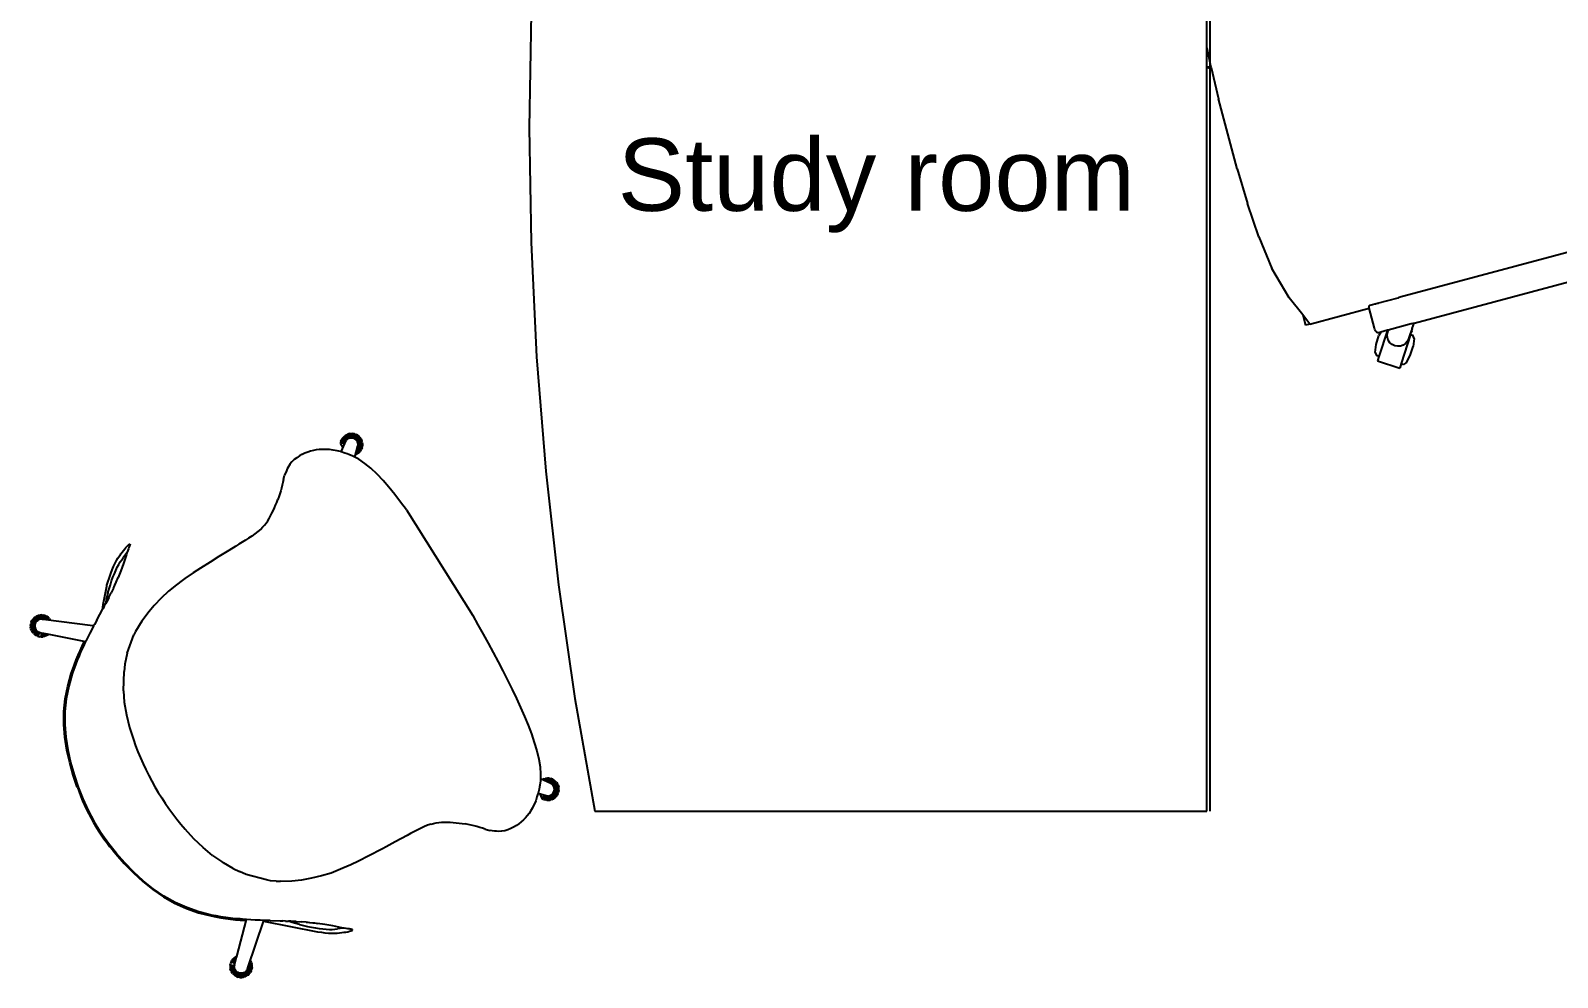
# Model space of a CAD drawing. Header units: metres. Extents: x 54.3 to 102.1, y 17 to 45.8.
# Drawn here: x 78.045 to 80.055, y 26.879 to 28.126 of the extents above; entities that cross this region are included whole.
import ezdxf

# ---------------------------------------------------------------- set-up
doc = ezdxf.new("R2010")
doc.units = ezdxf.units.M
doc.styles.get("Standard").update_dxf_attribs({"font": 'arial.ttf'})

msp = doc.modelspace()

# ---------------------------------------------------------------- linework, layer by layer
for p, q in [((79.5976, 28.8981), (79.5976, 27.0981)), ((79.5936, 28.1032), (79.5936, 28.2617)), ((78.7036, 28.149), (78.7012, 27.9981)), ((79.5936, 28.1032), (79.598, 28.082)), ((79.5936, 28.0781), (79.5936, 28.1032)), ((79.599, 28.0778), (79.5936, 28.0781)), ((79.5936, 28.0778), (79.5936, 28.0781)), ((79.5936, 28.0773), (79.5936, 28.0778)), ((79.5959, 28.0774), (79.5936, 28.0778)), ((79.5936, 27.0981), (79.5936, 28.0773)), ((79.5936, 28.0773), (79.5959, 28.0772)), ((79.5959, 28.0774), (79.5959, 28.0772)), ((79.5959, 28.0774), (79.5959, 28.0772)), ((79.5959, 28.0774), (79.5959, 28.0774)), ((79.5959, 28.0774), (79.5961, 28.0774)), ((79.5961, 28.0772), (79.5959, 28.0772)), ((79.5959, 28.0772), (79.5959, 28.0772)), ((79.5961, 28.0774), (79.5961, 28.0772)), ((79.5961, 28.0774), (79.5967, 28.0773)), ((79.5961, 28.0772), (79.5967, 28.0772)), ((79.5967, 28.0772), (79.5967, 28.0773)), ((79.5967, 28.0773), (79.5973, 28.0772)), ((79.5973, 28.0772), (79.5967, 28.0772)), ((79.5973, 28.0772), (79.5973, 28.0772)), ((79.5976, 28.0771), (79.5973, 28.0772)), ((79.5976, 28.0772), (79.5973, 28.0772)), ((79.5976, 28.0772), (79.5976, 28.0771)), ((79.5976, 28.0771), (79.5976, 28.0772)), ((79.5976, 28.0772), (79.5976, 28.0772)), ((79.5976, 28.0772), (79.5978, 28.0772)), ((79.5976, 28.0772), (79.5978, 28.0771)), ((79.5978, 28.0771), (79.5976, 28.0771)), ((79.5978, 28.0772), (79.5991, 28.0773)), ((79.5978, 28.0772), (79.5978, 28.0771)), ((79.598, 28.082), (79.599, 28.0778)), ((79.599, 28.0778), (79.5991, 28.0773)), ((79.5991, 28.0773), (79.6089, 28.036)), ((79.6336, 27.9438), (79.6089, 28.036)), ((78.7012, 27.9981), (78.7036, 27.8472)), ((79.6336, 27.9438), (79.6472, 27.8984)), ((79.6618, 27.8544), (79.6472, 27.8984)), ((80.2605, 27.8855), (79.8463, 27.7745)), ((79.6618, 27.8544), (79.6792, 27.8127)), ((78.7036, 27.8472), (78.7108, 27.6965)), ((79.8664, 27.7408), (80.2428, 27.8417)), ((79.702, 27.7743), (79.6792, 27.8127)), ((79.7199, 27.7516), (79.702, 27.7743)), ((79.8182, 27.767), (79.8456, 27.7743)), ((79.8456, 27.7743), (79.8463, 27.7745)), ((79.7199, 27.7516), (79.7235, 27.738)), ((79.7293, 27.7396), (79.7199, 27.7516)), ((79.7293, 27.7396), (79.8073, 27.7605)), ((79.8072, 27.7624), (79.8073, 27.7627)), ((79.8072, 27.762), (79.8072, 27.7624)), ((79.8072, 27.7616), (79.8072, 27.762)), ((79.8072, 27.7612), (79.8072, 27.7616)), ((79.8072, 27.7608), (79.8072, 27.7612)), ((79.8073, 27.7605), (79.8072, 27.7608)), ((79.8073, 27.7627), (79.8074, 27.7631)), ((79.8073, 27.7604), (79.8073, 27.7605)), ((79.8143, 27.7342), (79.8073, 27.7604)), ((79.8074, 27.7631), (79.8075, 27.7634)), ((79.8075, 27.7634), (79.8076, 27.7636)), ((79.8076, 27.7636), (79.8077, 27.7639)), ((79.8077, 27.7639), (79.8078, 27.7641)), ((79.8078, 27.7641), (79.808, 27.7643)), ((79.808, 27.7643), (79.8181, 27.767)), ((79.8151, 27.7651), (79.8154, 27.7655)), ((79.8163, 27.7662), (79.8167, 27.7665)), ((79.8167, 27.7665), (79.8168, 27.7665)), ((79.8181, 27.767), (79.8182, 27.767)), ((79.8181, 27.7668), (79.8182, 27.7667)), ((79.8183, 27.7663), (79.8184, 27.766)), ((79.7293, 27.7396), (79.7235, 27.738)), ((79.8149, 27.7325), (79.8143, 27.7342)), ((79.8157, 27.7309), (79.8149, 27.7325)), ((79.8166, 27.7296), (79.8157, 27.7309)), ((79.8175, 27.7287), (79.8166, 27.7296)), ((79.8185, 27.7282), (79.8175, 27.7287)), ((79.8194, 27.7282), (79.8185, 27.7282)), ((79.8226, 27.7291), (79.8194, 27.7282)), ((79.8313, 27.7314), (79.8201, 27.697)), ((79.8226, 27.7291), (79.8202, 27.7246)), ((79.8313, 27.7314), (79.8226, 27.7291)), ((79.831, 27.7255), (79.8317, 27.7293)), ((79.8324, 27.7317), (79.8313, 27.7314)), ((79.8324, 27.7317), (79.8317, 27.7293)), ((79.8628, 27.7399), (79.8324, 27.7317)), ((79.8639, 27.7338), (79.861, 27.7254)), ((79.8615, 27.726), (79.8626, 27.7284)), ((79.8619, 27.7257), (79.8628, 27.7283)), ((79.8626, 27.7284), (79.8627, 27.7286)), ((79.8626, 27.7284), (79.8628, 27.7283)), ((79.8626, 27.7284), (79.8628, 27.7284)), ((79.8626, 27.7284), (79.8626, 27.7284)), ((79.8627, 27.7286), (79.863, 27.7291)), ((79.8627, 27.7286), (79.8629, 27.7285)), ((79.8664, 27.7408), (79.8628, 27.7399)), ((79.8628, 27.74), (79.8628, 27.7399)), ((79.8628, 27.7399), (79.863, 27.7395)), ((79.8629, 27.7285), (79.8628, 27.7284)), ((79.8628, 27.7284), (79.8628, 27.7283)), ((79.8629, 27.7285), (79.863, 27.7291)), ((79.8632, 27.7296), (79.863, 27.7291)), ((79.863, 27.7291), (79.8632, 27.7296)), ((79.863, 27.7291), (79.863, 27.7291)), ((79.8633, 27.7299), (79.8632, 27.7297)), ((79.8633, 27.7299), (79.8632, 27.7297)), ((79.8632, 27.7297), (79.8632, 27.7296)), ((79.8633, 27.7301), (79.864, 27.7336)), ((79.8634, 27.7301), (79.8633, 27.7299)), ((79.8633, 27.7301), (79.8634, 27.7301)), ((79.8633, 27.73), (79.8633, 27.7301)), ((79.8633, 27.73), (79.8634, 27.7301)), ((79.8633, 27.7299), (79.8633, 27.73)), ((79.8633, 27.73), (79.8633, 27.7299)), ((79.8633, 27.7299), (79.8633, 27.7299)), ((79.8639, 27.7338), (79.8664, 27.7408)), ((79.8639, 27.7338), (79.864, 27.7336)), ((79.864, 27.7336), (79.864, 27.7336)), ((79.8664, 27.7408), (79.8665, 27.7411)), ((79.815, 27.7023), (79.8164, 27.7129)), ((79.8164, 27.7129), (79.8202, 27.7246)), ((79.8313, 27.7218), (79.831, 27.7255)), ((79.8325, 27.7182), (79.8313, 27.7218)), ((79.8347, 27.7151), (79.8325, 27.7182)), ((79.8376, 27.7126), (79.8347, 27.7151)), ((79.841, 27.711), (79.8376, 27.7126)), ((79.8447, 27.7103), (79.841, 27.711)), ((79.8485, 27.7106), (79.8447, 27.7103)), ((79.852, 27.7119), (79.8485, 27.7106)), ((79.8619, 27.7257), (79.8495, 27.6875)), ((79.8551, 27.714), (79.852, 27.7119)), ((79.8576, 27.7169), (79.8551, 27.714)), ((79.8592, 27.7203), (79.8576, 27.7169)), ((79.861, 27.7254), (79.8592, 27.7203)), ((79.861, 27.7254), (79.8615, 27.726)), ((79.8615, 27.6982), (79.8653, 27.71)), ((79.8619, 27.7257), (79.8648, 27.7248)), ((79.8666, 27.7206), (79.8648, 27.7248)), ((79.8666, 27.7206), (79.8653, 27.71)), ((78.7108, 27.6965), (78.7229, 27.546)), ((79.815, 27.7023), (79.8168, 27.6981)), ((79.8201, 27.697), (79.8168, 27.6981)), ((79.8201, 27.697), (79.8182, 27.6911)), ((79.8182, 27.6911), (79.8476, 27.6815)), ((79.8563, 27.6889), (79.8524, 27.6865)), ((79.8563, 27.6889), (79.8615, 27.6982)), ((79.8495, 27.6875), (79.8476, 27.6815)), ((79.8495, 27.6875), (79.8524, 27.6865)), ((78.4551, 27.5891), (78.454, 27.5871)), ((78.4551, 27.5891), (78.4566, 27.5909)), ((78.4599, 27.5859), (78.4551, 27.5891)), ((78.4566, 27.5909), (78.4582, 27.5925)), ((78.4607, 27.5871), (78.4566, 27.5909)), ((78.4601, 27.5937), (78.4582, 27.5925)), ((78.4618, 27.588), (78.4582, 27.5925)), ((78.4601, 27.5937), (78.4622, 27.5947)), ((78.4629, 27.5887), (78.4601, 27.5937)), ((78.4644, 27.5953), (78.4622, 27.5947)), ((78.4622, 27.5947), (78.4642, 27.5892)), ((78.4644, 27.5953), (78.4667, 27.5955)), ((78.4655, 27.5895), (78.4644, 27.5953)), ((78.4667, 27.5955), (78.4689, 27.5954)), ((78.4669, 27.5896), (78.4667, 27.5955)), ((78.4682, 27.5895), (78.4689, 27.5954)), ((78.4712, 27.595), (78.4689, 27.5954)), ((78.4695, 27.5893), (78.4712, 27.595)), ((78.4708, 27.5888), (78.4733, 27.5942)), ((78.4712, 27.595), (78.4733, 27.5942)), ((78.472, 27.5881), (78.4753, 27.5931)), ((78.473, 27.5873), (78.4771, 27.5916)), ((78.4753, 27.5931), (78.4733, 27.5942)), ((78.4739, 27.5863), (78.4786, 27.59)), ((78.4747, 27.5852), (78.4799, 27.5881)), ((78.4753, 27.5931), (78.4771, 27.5916)), ((78.4771, 27.5916), (78.4786, 27.59)), ((78.4799, 27.5881), (78.4786, 27.59)), ((78.4799, 27.5881), (78.4808, 27.586)), ((78.4017, 27.5677), (78.3985, 27.5659)), ((78.4021, 27.5679), (78.4017, 27.5677)), ((78.4059, 27.5697), (78.4021, 27.5679)), ((78.4096, 27.5711), (78.4059, 27.5697)), ((78.4133, 27.5723), (78.4096, 27.5711)), ((78.417, 27.5732), (78.4133, 27.5723)), ((78.4207, 27.5738), (78.417, 27.5732)), ((78.4244, 27.5744), (78.4207, 27.5738)), ((78.4282, 27.5746), (78.4244, 27.5744)), ((78.4331, 27.5746), (78.4282, 27.5746)), ((78.4381, 27.5743), (78.4331, 27.5746)), ((78.4432, 27.5737), (78.4381, 27.5743)), ((78.4483, 27.5726), (78.4432, 27.5737)), ((78.4526, 27.5716), (78.4483, 27.5726)), ((78.4534, 27.5714), (78.4526, 27.5716)), ((78.4532, 27.585), (78.4528, 27.5828)), ((78.456, 27.5768), (78.4528, 27.5828)), ((78.4583, 27.5821), (78.4528, 27.5828)), ((78.4532, 27.585), (78.454, 27.5871)), ((78.4588, 27.5834), (78.4532, 27.585)), ((78.4535, 27.5713), (78.4534, 27.5714)), ((78.4537, 27.5713), (78.4535, 27.5713)), ((78.4536, 27.5713), (78.4601, 27.5865)), ((78.4586, 27.5698), (78.4537, 27.5713)), ((78.4594, 27.5847), (78.454, 27.5871)), ((78.4614, 27.5688), (78.4586, 27.5698)), ((78.4638, 27.568), (78.4614, 27.5688)), ((78.469, 27.5658), (78.4638, 27.568)), ((78.4716, 27.5644), (78.4757, 27.5791)), ((78.4742, 27.5683), (78.4725, 27.5675)), ((78.4742, 27.5683), (78.4733, 27.57)), ((78.4739, 27.5725), (78.4761, 27.5696)), ((78.4742, 27.5683), (78.4761, 27.5696)), ((78.4744, 27.5743), (78.4778, 27.5711)), ((78.4748, 27.5759), (78.4792, 27.5729)), ((78.4752, 27.5773), (78.4803, 27.5749)), ((78.4753, 27.584), (78.4808, 27.586)), ((78.4756, 27.5786), (78.4811, 27.577)), ((78.4757, 27.5827), (78.4814, 27.5838)), ((78.4759, 27.5813), (78.4817, 27.5815)), ((78.4759, 27.58), (78.4816, 27.5793)), ((78.4778, 27.5711), (78.4761, 27.5696)), ((78.4792, 27.5729), (78.4778, 27.5711)), ((78.4792, 27.5729), (78.4803, 27.5749)), ((78.4811, 27.577), (78.4803, 27.5749)), ((78.4814, 27.5838), (78.4808, 27.586)), ((78.4811, 27.577), (78.4816, 27.5793)), ((78.4814, 27.5838), (78.4817, 27.5815)), ((78.4817, 27.5815), (78.4816, 27.5793)), ((78.3826, 27.5489), (78.3814, 27.5465)), ((78.3837, 27.5512), (78.3826, 27.5489)), ((78.3858, 27.5548), (78.3837, 27.5512)), ((78.3861, 27.5553), (78.3858, 27.5548)), ((78.3887, 27.5584), (78.3861, 27.5553)), ((78.3893, 27.559), (78.3887, 27.5584)), ((78.3916, 27.5612), (78.3894, 27.559)), ((78.395, 27.5636), (78.3916, 27.5612)), ((78.3985, 27.5659), (78.395, 27.5636)), ((78.4716, 27.5644), (78.469, 27.5658)), ((78.4769, 27.5617), (78.4716, 27.5644)), ((78.4848, 27.5562), (78.4769, 27.5617)), ((78.4928, 27.5497), (78.4848, 27.5562)), ((78.5008, 27.542), (78.4928, 27.5497)), ((78.376, 27.5275), (78.375, 27.5237)), ((78.3769, 27.5312), (78.376, 27.5275)), ((78.3777, 27.5349), (78.3769, 27.5312)), ((78.3777, 27.5349), (78.3791, 27.5407)), ((78.3814, 27.5465), (78.3791, 27.5407)), ((78.5087, 27.5337), (78.5008, 27.542)), ((78.5165, 27.5247), (78.5087, 27.5337)), ((78.7229, 27.546), (78.7397, 27.3961)), ((78.3688, 27.5048), (78.3703, 27.5084)), ((78.3717, 27.5122), (78.3703, 27.5084)), ((78.3729, 27.5161), (78.3717, 27.5122)), ((78.374, 27.5199), (78.3729, 27.5161)), ((78.375, 27.5237), (78.374, 27.5199)), ((78.5242, 27.5153), (78.5165, 27.5247)), ((78.5319, 27.5053), (78.5242, 27.5153)), ((78.3588, 27.4837), (78.3607, 27.487)), ((78.3607, 27.487), (78.3624, 27.4904)), ((78.3624, 27.4904), (78.3641, 27.4939)), ((78.3641, 27.4939), (78.3657, 27.4975)), ((78.3657, 27.4975), (78.3673, 27.5011)), ((78.3673, 27.5011), (78.3688, 27.5048)), ((78.5396, 27.495), (78.5319, 27.5053)), ((78.5396, 27.495), (78.6268, 27.3558)), ((78.3477, 27.4697), (78.3439, 27.4664)), ((78.3477, 27.4697), (78.3501, 27.4721)), ((78.3501, 27.4721), (78.3525, 27.4747)), ((78.3525, 27.4747), (78.3547, 27.4775)), ((78.3547, 27.4775), (78.3569, 27.4805)), ((78.3569, 27.4805), (78.3588, 27.4837)), ((78.1702, 27.4456), (78.1716, 27.4472)), ((78.1716, 27.4472), (78.173, 27.4485)), ((78.173, 27.4485), (78.1741, 27.4493)), ((78.1741, 27.4493), (78.1749, 27.4497)), ((78.175, 27.4475), (78.1746, 27.4465)), ((78.1749, 27.4497), (78.1754, 27.4497)), ((78.1752, 27.4479), (78.175, 27.4475)), ((78.1753, 27.4483), (78.1752, 27.4479)), ((78.1752, 27.4476), (78.1752, 27.4476)), ((78.1755, 27.4489), (78.1753, 27.4483)), ((78.1754, 27.4497), (78.1755, 27.4494)), ((78.1755, 27.4494), (78.1755, 27.4489)), ((78.3147, 27.4471), (78.3057, 27.4416)), ((78.319, 27.4498), (78.3147, 27.4471)), ((78.3233, 27.4524), (78.319, 27.4498)), ((78.3275, 27.455), (78.3233, 27.4524)), ((78.3317, 27.4577), (78.3275, 27.455)), ((78.3359, 27.4605), (78.3317, 27.4577)), ((78.3399, 27.4633), (78.3359, 27.4605)), ((78.3439, 27.4664), (78.3399, 27.4633)), ((78.1539, 27.4202), (78.1577, 27.4281)), ((78.1577, 27.4281), (78.1596, 27.4314)), ((78.1596, 27.4314), (78.163, 27.4363)), ((78.1626, 27.4264), (78.1646, 27.4293)), ((78.163, 27.4363), (78.1635, 27.4369)), ((78.1635, 27.4369), (78.1653, 27.4394)), ((78.1646, 27.4293), (78.1665, 27.4319)), ((78.1653, 27.4394), (78.167, 27.4416)), ((78.1715, 27.4384), (78.1665, 27.4319)), ((78.1708, 27.4362), (78.1668, 27.4245)), ((78.167, 27.4416), (78.1686, 27.4437)), ((78.1686, 27.4437), (78.1702, 27.4456)), ((78.1715, 27.4384), (78.1708, 27.4362)), ((78.1717, 27.4391), (78.1715, 27.4384)), ((78.1726, 27.4416), (78.1717, 27.4391)), ((78.1734, 27.4437), (78.1726, 27.4416)), ((78.1741, 27.4452), (78.1734, 27.4437)), ((78.1746, 27.4465), (78.1741, 27.4452)), ((78.2923, 27.4334), (78.281, 27.4263)), ((78.3035, 27.4403), (78.2923, 27.4334)), ((78.3057, 27.4416), (78.3035, 27.4403)), ((78.1452, 27.3956), (78.1499, 27.4099)), ((78.1499, 27.4099), (78.1502, 27.411)), ((78.1502, 27.411), (78.152, 27.4158)), ((78.152, 27.4158), (78.1539, 27.4202)), ((78.1531, 27.4062), (78.1549, 27.4109)), ((78.1549, 27.4109), (78.1568, 27.4153)), ((78.1568, 27.4153), (78.1587, 27.4194)), ((78.1587, 27.4194), (78.1606, 27.4231)), ((78.1633, 27.4147), (78.1598, 27.4057)), ((78.1606, 27.4231), (78.1626, 27.4264)), ((78.1651, 27.4197), (78.1633, 27.4147)), ((78.1668, 27.4245), (78.1651, 27.4197)), ((78.2586, 27.412), (78.2475, 27.4044)), ((78.2684, 27.4184), (78.2586, 27.412)), ((78.281, 27.4263), (78.2684, 27.4184)), ((78.1401, 27.3702), (78.1449, 27.3944)), ((78.1449, 27.3944), (78.1452, 27.3956)), ((78.1463, 27.3856), (78.1479, 27.3909)), ((78.1479, 27.3909), (78.1496, 27.3961)), ((78.1496, 27.3961), (78.1513, 27.4013)), ((78.1536, 27.3918), (78.1508, 27.3859)), ((78.1513, 27.4013), (78.1531, 27.4062)), ((78.1536, 27.3918), (78.1546, 27.3938)), ((78.1546, 27.3938), (78.1555, 27.3958)), ((78.1555, 27.3958), (78.1573, 27.3998)), ((78.1573, 27.3998), (78.1581, 27.4018)), ((78.1581, 27.4018), (78.1589, 27.4037)), ((78.1589, 27.4037), (78.1598, 27.4057)), ((78.2261, 27.3878), (78.2164, 27.3788)), ((78.2367, 27.3963), (78.2261, 27.3878)), ((78.2442, 27.402), (78.2367, 27.3963)), ((78.2475, 27.4044), (78.2442, 27.402)), ((78.7397, 27.3961), (78.7613, 27.2467)), ((78.1413, 27.3675), (78.1397, 27.3645)), ((78.1397, 27.3645), (78.1398, 27.367)), ((78.1398, 27.367), (78.1401, 27.3702)), ((78.1413, 27.3675), (78.1432, 27.3711)), ((78.1439, 27.3763), (78.1432, 27.3711)), ((78.1445, 27.3736), (78.1432, 27.3711)), ((78.1463, 27.3856), (78.1439, 27.3763)), ((78.1461, 27.3767), (78.1445, 27.3736)), ((78.1477, 27.3797), (78.1461, 27.3767)), ((78.1477, 27.3797), (78.1508, 27.3859)), ((78.2072, 27.3692), (78.2007, 27.3613)), ((78.2164, 27.3788), (78.2072, 27.3692)), ((78.0454, 27.3471), (78.0448, 27.3449)), ((78.0454, 27.3471), (78.0463, 27.3491)), ((78.0506, 27.3452), (78.0454, 27.3471)), ((78.0463, 27.3491), (78.0476, 27.351)), ((78.0512, 27.3464), (78.0463, 27.3491)), ((78.0491, 27.3527), (78.0476, 27.351)), ((78.052, 27.3476), (78.0476, 27.351)), ((78.0491, 27.3527), (78.0509, 27.3541)), ((78.0529, 27.3486), (78.0491, 27.3527)), ((78.0529, 27.3553), (78.0509, 27.3541)), ((78.0509, 27.3541), (78.054, 27.3495)), ((78.0512, 27.3464), (78.0509, 27.346)), ((78.052, 27.3476), (78.0512, 27.3464)), ((78.0522, 27.348), (78.052, 27.3476)), ((78.0529, 27.3486), (78.0522, 27.348)), ((78.0529, 27.3553), (78.055, 27.3561)), ((78.0552, 27.3502), (78.0529, 27.3553)), ((78.054, 27.3495), (78.0529, 27.3486)), ((78.0552, 27.3502), (78.054, 27.3495)), ((78.055, 27.3561), (78.0572, 27.3565)), ((78.0565, 27.3507), (78.055, 27.3561)), ((78.0561, 27.3506), (78.0552, 27.3502)), ((78.0565, 27.3507), (78.0561, 27.3506)), ((78.0578, 27.3509), (78.0565, 27.3507)), ((78.0595, 27.3566), (78.0572, 27.3565)), ((78.0579, 27.351), (78.0572, 27.3565)), ((78.0579, 27.351), (78.0578, 27.3509)), ((78.0579, 27.351), (78.058, 27.351)), ((78.058, 27.3509), (78.0582, 27.351)), ((78.058, 27.3509), (78.058, 27.351)), ((78.0584, 27.3511), (78.0582, 27.351)), ((78.0587, 27.351), (78.0584, 27.3511)), ((78.0588, 27.3511), (78.0587, 27.351)), ((78.0587, 27.351), (78.0587, 27.351)), ((78.0589, 27.351), (78.0588, 27.3511)), ((78.0591, 27.3511), (78.0589, 27.351)), ((78.0592, 27.3511), (78.0591, 27.3511)), ((78.0592, 27.3511), (78.0593, 27.3511)), ((78.0593, 27.3511), (78.0595, 27.3566)), ((78.0593, 27.3511), (78.0594, 27.3511)), ((78.0594, 27.3511), (78.0596, 27.3511)), ((78.0595, 27.3566), (78.0618, 27.3564)), ((78.0599, 27.3511), (78.0596, 27.3511)), ((78.0599, 27.3511), (78.0602, 27.351)), ((78.0602, 27.351), (78.0605, 27.351)), ((78.0605, 27.351), (78.0607, 27.3509)), ((78.0607, 27.3509), (78.0618, 27.3564)), ((78.0607, 27.3509), (78.0608, 27.3509)), ((78.0608, 27.3509), (78.0611, 27.3508)), ((78.0611, 27.3508), (78.0611, 27.3509)), ((78.0611, 27.3509), (78.1265, 27.3425)), ((78.064, 27.3558), (78.0618, 27.3564)), ((78.0621, 27.3507), (78.064, 27.3558)), ((78.0637, 27.3505), (78.066, 27.3548)), ((78.064, 27.3558), (78.066, 27.3548)), ((78.0654, 27.3503), (78.0679, 27.3536)), ((78.066, 27.3548), (78.0679, 27.3536)), ((78.0675, 27.35), (78.0696, 27.352)), ((78.0696, 27.352), (78.0679, 27.3536)), ((78.0696, 27.352), (78.071, 27.3502)), ((78.0702, 27.3497), (78.071, 27.3502)), ((78.1317, 27.3498), (78.1286, 27.344)), ((78.1317, 27.3498), (78.1397, 27.3645)), ((78.1909, 27.3483), (78.1828, 27.3346)), ((78.2007, 27.3613), (78.1909, 27.3483)), ((78.6268, 27.3558), (78.6336, 27.3437)), ((78.0445, 27.3426), (78.0448, 27.3449)), ((78.0445, 27.3426), (78.0446, 27.3403)), ((78.0501, 27.3424), (78.0445, 27.3426)), ((78.0501, 27.341), (78.0446, 27.3403)), ((78.0451, 27.3381), (78.0446, 27.3403)), ((78.0502, 27.3438), (78.0448, 27.3449)), ((78.0504, 27.3396), (78.0451, 27.3381)), ((78.0459, 27.336), (78.0451, 27.3381)), ((78.0509, 27.3383), (78.0459, 27.336)), ((78.0459, 27.336), (78.047, 27.334)), ((78.0516, 27.3371), (78.047, 27.334)), ((78.0484, 27.3322), (78.047, 27.334)), ((78.0525, 27.336), (78.0484, 27.3322)), ((78.0484, 27.3322), (78.0501, 27.3307)), ((78.0501, 27.3424), (78.05, 27.3415)), ((78.05, 27.3415), (78.0501, 27.341)), ((78.0502, 27.3438), (78.0501, 27.3424)), ((78.0501, 27.341), (78.0504, 27.3396)), ((78.0535, 27.3351), (78.0501, 27.3307)), ((78.052, 27.3294), (78.0501, 27.3307)), ((78.0506, 27.3452), (78.0502, 27.3438)), ((78.0504, 27.3396), (78.0505, 27.3392)), ((78.0505, 27.3392), (78.0509, 27.3383)), ((78.0509, 27.346), (78.0506, 27.3452)), ((78.0509, 27.3383), (78.0516, 27.3371)), ((78.0516, 27.3371), (78.0525, 27.336)), ((78.0547, 27.3343), (78.052, 27.3294)), ((78.0541, 27.3285), (78.052, 27.3294)), ((78.0525, 27.336), (78.0531, 27.3353)), ((78.0531, 27.3353), (78.0535, 27.3351)), ((78.0535, 27.3351), (78.0547, 27.3343)), ((78.056, 27.3337), (78.0541, 27.3285)), ((78.0541, 27.3285), (78.0563, 27.3279)), ((78.0547, 27.3343), (78.0551, 27.334)), ((78.0551, 27.334), (78.0557, 27.3338)), ((78.0557, 27.3338), (78.0557, 27.3338)), ((78.0557, 27.3338), (78.0559, 27.3338)), ((78.0559, 27.3337), (78.0559, 27.3338)), ((78.056, 27.3337), (78.0559, 27.3337)), ((78.056, 27.3337), (78.0564, 27.3335)), ((78.0585, 27.3276), (78.0563, 27.3279)), ((78.0566, 27.3335), (78.0564, 27.3335)), ((78.0569, 27.3334), (78.0566, 27.3335)), ((78.0573, 27.3333), (78.0569, 27.3334)), ((78.0573, 27.3333), (78.0576, 27.3332)), ((78.0576, 27.3332), (78.0587, 27.333)), ((78.0587, 27.333), (78.0585, 27.3276)), ((78.0585, 27.3276), (78.0608, 27.3277)), ((78.0587, 27.333), (78.0602, 27.3327)), ((78.0602, 27.3327), (78.0608, 27.3277)), ((78.0602, 27.3327), (78.0618, 27.3324)), ((78.063, 27.3282), (78.0608, 27.3277)), ((78.0618, 27.3324), (78.063, 27.3282)), ((78.0618, 27.3324), (78.0637, 27.332)), ((78.0652, 27.329), (78.063, 27.3282)), ((78.0637, 27.332), (78.0652, 27.329)), ((78.0637, 27.332), (78.0662, 27.3316)), ((78.0672, 27.3301), (78.0652, 27.329)), ((78.0672, 27.3301), (78.0662, 27.3316)), ((78.0662, 27.3316), (78.0684, 27.3311)), ((78.0684, 27.3311), (78.0672, 27.3301)), ((78.0684, 27.3311), (78.117, 27.3217)), ((78.1224, 27.3324), (78.1172, 27.3221)), ((78.1255, 27.3382), (78.1224, 27.3324)), ((78.1276, 27.3423), (78.1255, 27.3382)), ((78.1286, 27.344), (78.1276, 27.3423)), ((78.1716, 27.3061), (78.1807, 27.3305)), ((78.1828, 27.3346), (78.1807, 27.3305)), ((78.6336, 27.3437), (78.6404, 27.3315)), ((78.6404, 27.3315), (78.647, 27.3193)), ((78.1072, 27.3035), (78.1098, 27.3094)), ((78.1109, 27.3089), (78.1084, 27.3029)), ((78.1098, 27.3094), (78.1125, 27.3153)), ((78.114, 27.3145), (78.1109, 27.3089)), ((78.1125, 27.3153), (78.1157, 27.322)), ((78.1144, 27.3154), (78.1139, 27.3145)), ((78.1144, 27.3154), (78.114, 27.3145)), ((78.1164, 27.3206), (78.1144, 27.3155)), ((78.1144, 27.3155), (78.1144, 27.3154)), ((78.1172, 27.3221), (78.1164, 27.3206)), ((78.1716, 27.3061), (78.1687, 27.292)), ((78.647, 27.3193), (78.6537, 27.3071)), ((78.6537, 27.3071), (78.6602, 27.295)), ((78.1001, 27.2854), (78.1023, 27.2915)), ((78.1036, 27.291), (78.1014, 27.285)), ((78.1023, 27.2915), (78.1047, 27.2975)), ((78.1059, 27.297), (78.1036, 27.291)), ((78.1047, 27.2975), (78.1072, 27.3035)), ((78.1084, 27.3029), (78.1059, 27.297)), ((78.1687, 27.292), (78.1677, 27.2823)), ((78.6602, 27.295), (78.6666, 27.2828)), ((78.0935, 27.2629), (78.098, 27.2793)), ((78.0993, 27.2789), (78.0948, 27.2626)), ((78.098, 27.2793), (78.1001, 27.2854)), ((78.1014, 27.285), (78.0993, 27.2789)), ((78.1669, 27.2567), (78.1677, 27.2823)), ((78.6666, 27.2828), (78.6728, 27.2706)), ((78.6728, 27.2706), (78.6788, 27.2585)), ((78.0885, 27.2294), (78.0903, 27.2463)), ((78.0916, 27.2461), (78.0898, 27.2293)), ((78.0903, 27.2463), (78.0935, 27.2629)), ((78.0915, 27.2467), (78.0947, 27.2627)), ((78.0915, 27.2461), (78.0915, 27.2467)), ((78.0948, 27.2626), (78.0916, 27.2461)), ((78.1669, 27.2567), (78.168, 27.2419)), ((78.6788, 27.2585), (78.6845, 27.2465)), ((78.6845, 27.2465), (78.6899, 27.2347)), ((78.7613, 27.2467), (78.7876, 27.0981)), ((78.0885, 27.2124), (78.0885, 27.2294)), ((78.0898, 27.2293), (78.0898, 27.2124)), ((78.168, 27.2419), (78.1707, 27.2251)), ((78.6899, 27.2347), (78.695, 27.2229)), ((78.0897, 27.1955), (78.0885, 27.2124)), ((78.0898, 27.2124), (78.0909, 27.1955)), ((78.1707, 27.2251), (78.1747, 27.2086)), ((78.1747, 27.2086), (78.18, 27.1924)), ((78.695, 27.2229), (78.6998, 27.2113)), ((78.6998, 27.2113), (78.704, 27.1999)), ((78.0924, 27.1787), (78.0897, 27.1955)), ((78.0909, 27.1955), (78.0935, 27.1788)), ((78.704, 27.1999), (78.7079, 27.1886)), ((78.7079, 27.1886), (78.7112, 27.1776)), ((78.0961, 27.1622), (78.0924, 27.1787)), ((78.0935, 27.1788), (78.0972, 27.1623)), ((78.7112, 27.1776), (78.7138, 27.1669)), ((78.7138, 27.1669), (78.7155, 27.1567)), ((78.1008, 27.1458), (78.0961, 27.1622)), ((78.0972, 27.1623), (78.1018, 27.1461)), ((78.1061, 27.1297), (78.1008, 27.1458)), ((78.1018, 27.1461), (78.1071, 27.13)), ((78.7155, 27.1567), (78.7162, 27.1471)), ((78.7162, 27.1471), (78.716, 27.1411)), ((78.1071, 27.13), (78.1132, 27.1143)), ((78.7141, 27.1272), (78.7129, 27.122)), ((78.7147, 27.1301), (78.7141, 27.1272)), ((78.7151, 27.1326), (78.7147, 27.1301)), ((78.7159, 27.1382), (78.7151, 27.1326)), ((78.716, 27.1411), (78.7159, 27.1382)), ((78.716, 27.1411), (78.7298, 27.1349)), ((78.7207, 27.1406), (78.7189, 27.1398)), ((78.7207, 27.1406), (78.7228, 27.1413)), ((78.7207, 27.1406), (78.7214, 27.1388)), ((78.7251, 27.1416), (78.7228, 27.1413)), ((78.7236, 27.1377), (78.7228, 27.1413)), ((78.7274, 27.1415), (78.7251, 27.1416)), ((78.7253, 27.1369), (78.7251, 27.1416)), ((78.7268, 27.1362), (78.7274, 27.1415)), ((78.7274, 27.1415), (78.7296, 27.1411)), ((78.7282, 27.1356), (78.7296, 27.1411)), ((78.7294, 27.1351), (78.7318, 27.1403)), ((78.7318, 27.1403), (78.7296, 27.1411)), ((78.7306, 27.1344), (78.7338, 27.1392)), ((78.7317, 27.1335), (78.7356, 27.1379)), ((78.7318, 27.1403), (78.7338, 27.1392)), ((78.7326, 27.1325), (78.7371, 27.1362)), ((78.7333, 27.1314), (78.7384, 27.1343)), ((78.7356, 27.1379), (78.7338, 27.1392)), ((78.7339, 27.1301), (78.7394, 27.1323)), ((78.7342, 27.1288), (78.7401, 27.1301)), ((78.7344, 27.1275), (78.7404, 27.1278)), ((78.7344, 27.1262), (78.7403, 27.1256)), ((78.7371, 27.1362), (78.7356, 27.1379)), ((78.7371, 27.1362), (78.7384, 27.1343)), ((78.7394, 27.1323), (78.7384, 27.1343)), ((78.7394, 27.1323), (78.7401, 27.1301)), ((78.7403, 27.1256), (78.7399, 27.1233)), ((78.7404, 27.1278), (78.7401, 27.1301)), ((78.7403, 27.1256), (78.7404, 27.1278)), ((78.1132, 27.1143), (78.1203, 27.0989)), ((78.7098, 27.1119), (78.7056, 27.1027)), ((78.7114, 27.1169), (78.7098, 27.1119)), ((78.7127, 27.1211), (78.7114, 27.1169)), ((78.7129, 27.122), (78.7127, 27.1211)), ((78.7129, 27.122), (78.7255, 27.1182)), ((78.7154, 27.1212), (78.718, 27.1149)), ((78.721, 27.1195), (78.718, 27.1149)), ((78.72, 27.1138), (78.718, 27.1149)), ((78.7223, 27.1191), (78.72, 27.1138)), ((78.72, 27.1138), (78.7221, 27.113)), ((78.7236, 27.1187), (78.7221, 27.113)), ((78.7243, 27.1126), (78.7221, 27.113)), ((78.7249, 27.1183), (78.7243, 27.1126)), ((78.7243, 27.1126), (78.7266, 27.1126)), ((78.7263, 27.1182), (78.7266, 27.1126)), ((78.7266, 27.1126), (78.7289, 27.1129)), ((78.7277, 27.1184), (78.7289, 27.1129)), ((78.7311, 27.1135), (78.7289, 27.1129)), ((78.729, 27.1189), (78.7311, 27.1135)), ((78.7331, 27.1145), (78.7302, 27.1195)), ((78.7311, 27.1135), (78.7331, 27.1145)), ((78.7313, 27.1203), (78.735, 27.1158)), ((78.7323, 27.1213), (78.7366, 27.1174)), ((78.7331, 27.1224), (78.738, 27.1192)), ((78.735, 27.1158), (78.7331, 27.1145)), ((78.7337, 27.1236), (78.7391, 27.1212)), ((78.7341, 27.1249), (78.7399, 27.1233)), ((78.735, 27.1158), (78.7366, 27.1174)), ((78.7366, 27.1174), (78.738, 27.1192)), ((78.7391, 27.1212), (78.738, 27.1192)), ((78.7391, 27.1212), (78.7399, 27.1233)), ((78.1203, 27.0989), (78.1283, 27.084)), ((78.6936, 27.0867), (78.6907, 27.0841)), ((78.6963, 27.0895), (78.6936, 27.0867)), ((78.6987, 27.0923), (78.6963, 27.0895)), ((78.701, 27.0953), (78.6987, 27.0923)), ((78.7031, 27.0984), (78.701, 27.0953)), ((78.7056, 27.1027), (78.7031, 27.0984)), ((78.7876, 27.0981), (79.5936, 27.0981)), ((78.1372, 27.0697), (78.1283, 27.084)), ((78.147, 27.0558), (78.1372, 27.0697)), ((78.2594, 27.062), (78.248, 27.0746)), ((78.5404, 27.0663), (78.5245, 27.0577)), ((78.5448, 27.0687), (78.5404, 27.0663)), ((78.5492, 27.0711), (78.5448, 27.0687)), ((78.5536, 27.0734), (78.5492, 27.0711)), ((78.5581, 27.0756), (78.5536, 27.0734)), ((78.5626, 27.0777), (78.5581, 27.0756)), ((78.5672, 27.0796), (78.5626, 27.0777)), ((78.572, 27.0812), (78.5672, 27.0796)), ((78.572, 27.0812), (78.5753, 27.0821)), ((78.5753, 27.0821), (78.5788, 27.0828)), ((78.5788, 27.0828), (78.5823, 27.0834)), ((78.5823, 27.0834), (78.5859, 27.0837)), ((78.5859, 27.0837), (78.5897, 27.0838)), ((78.5897, 27.0838), (78.5935, 27.0838)), ((78.5935, 27.0838), (78.5973, 27.0836)), ((78.5973, 27.0836), (78.6012, 27.0833)), ((78.6012, 27.0833), (78.6051, 27.0829)), ((78.6051, 27.0829), (78.609, 27.0825)), ((78.609, 27.0825), (78.6129, 27.082)), ((78.6129, 27.082), (78.6168, 27.0814)), ((78.6208, 27.0807), (78.6168, 27.0814)), ((78.6247, 27.0798), (78.6208, 27.0807)), ((78.6286, 27.0789), (78.6247, 27.0798)), ((78.6324, 27.0779), (78.6286, 27.0789)), ((78.6362, 27.0768), (78.6324, 27.0779)), ((78.6398, 27.0757), (78.6362, 27.0768)), ((78.6434, 27.0746), (78.6398, 27.0757)), ((78.6434, 27.0746), (78.6492, 27.0729)), ((78.6496, 27.0728), (78.6492, 27.0729)), ((78.6526, 27.0724), (78.6496, 27.0728)), ((78.6554, 27.072), (78.6526, 27.0724)), ((78.6568, 27.0719), (78.6554, 27.072)), ((78.658, 27.0718), (78.6568, 27.0719)), ((78.6606, 27.0716), (78.658, 27.0718)), ((78.6648, 27.0717), (78.6606, 27.0716)), ((78.6653, 27.0717), (78.6648, 27.0717)), ((78.6693, 27.0723), (78.6653, 27.0717)), ((78.6732, 27.0735), (78.6693, 27.0723)), ((78.6769, 27.0752), (78.6732, 27.0735)), ((78.6807, 27.0771), (78.6769, 27.0752)), ((78.6843, 27.0792), (78.6807, 27.0771)), ((78.6877, 27.0816), (78.6843, 27.0792)), ((78.6907, 27.0841), (78.6877, 27.0816)), ((78.1576, 27.0427), (78.147, 27.0558)), ((78.2717, 27.0502), (78.2594, 27.062)), ((78.2843, 27.0399), (78.2717, 27.0502)), ((78.5078, 27.0487), (78.4893, 27.0389)), ((78.5128, 27.0514), (78.5078, 27.0487)), ((78.5245, 27.0577), (78.5128, 27.0514)), ((78.1568, 27.042), (78.168, 27.0293)), ((78.1688, 27.0301), (78.1576, 27.0427)), ((78.168, 27.0293), (78.1799, 27.0171)), ((78.1806, 27.018), (78.1688, 27.0301)), ((78.2843, 27.0399), (78.2972, 27.0311)), ((78.2988, 27.03), (78.2972, 27.0311)), ((78.3113, 27.0229), (78.2988, 27.03)), ((78.4642, 27.0266), (78.4529, 27.0217)), ((78.4653, 27.0271), (78.4642, 27.0266)), ((78.4774, 27.0329), (78.4653, 27.0271)), ((78.4893, 27.0389), (78.4774, 27.0329)), ((78.1799, 27.0171), (78.1923, 27.0056)), ((78.193, 27.0065), (78.1806, 27.018)), ((78.1923, 27.0056), (78.2055, 26.9949)), ((78.2062, 26.9959), (78.193, 27.0065)), ((78.3113, 27.0229), (78.3197, 27.019)), ((78.3285, 27.015), (78.3197, 27.019)), ((78.3554, 27.0076), (78.3285, 27.015)), ((78.3604, 27.0066), (78.3554, 27.0076)), ((78.3679, 27.0062), (78.3604, 27.0066)), ((78.3679, 27.0062), (78.3726, 27.0059)), ((78.3742, 27.0058), (78.3726, 27.0059)), ((78.3885, 27.0061), (78.3742, 27.0058)), ((78.4014, 27.0075), (78.3885, 27.0061)), ((78.4147, 27.0098), (78.4014, 27.0075)), ((78.4277, 27.0129), (78.4147, 27.0098)), ((78.4403, 27.0168), (78.4277, 27.0129)), ((78.4529, 27.0217), (78.4403, 27.0168)), ((78.2055, 26.9949), (78.2196, 26.9854)), ((78.2202, 26.9865), (78.2062, 26.9959)), ((78.2196, 26.9854), (78.2343, 26.9769)), ((78.2348, 26.9781), (78.2202, 26.9865)), ((78.2343, 26.9769), (78.2498, 26.97)), ((78.2503, 26.9713), (78.2348, 26.9781)), ((78.2498, 26.97), (78.2658, 26.9644)), ((78.2662, 26.9657), (78.2503, 26.9713)), ((78.2658, 26.9644), (78.2822, 26.9602)), ((78.2779, 26.9627), (78.2662, 26.9657)), ((78.2662, 26.9656), (78.2668, 26.9654)), ((78.2668, 26.9654), (78.2779, 26.9627)), ((78.2826, 26.9615), (78.2779, 26.9627)), ((78.2822, 26.9602), (78.2886, 26.959)), ((78.2889, 26.9602), (78.2826, 26.9615)), ((78.2886, 26.959), (78.295, 26.9578)), ((78.2952, 26.9591), (78.2889, 26.9602)), ((78.295, 26.9578), (78.3014, 26.9568)), ((78.3015, 26.9581), (78.2952, 26.9591)), ((78.3014, 26.9568), (78.3078, 26.956)), ((78.3079, 26.9573), (78.3015, 26.9581)), ((78.3078, 26.956), (78.3143, 26.9553)), ((78.3143, 26.9566), (78.3079, 26.9573)), ((78.3195, 26.9565), (78.3143, 26.9566)), ((78.3143, 26.9553), (78.3207, 26.9547)), ((78.316, 26.907), (78.3289, 26.9554)), ((78.3207, 26.9564), (78.3195, 26.9565)), ((78.3273, 26.9555), (78.3207, 26.9564)), ((78.3207, 26.9547), (78.3286, 26.9541)), ((78.3289, 26.9554), (78.3273, 26.9555)), ((78.3404, 26.9547), (78.3289, 26.9554)), ((78.3306, 26.8918), (78.3516, 26.9543)), ((78.347, 26.9545), (78.3404, 26.9547)), ((78.3516, 26.9543), (78.347, 26.9545)), ((78.3513, 26.9533), (78.4225, 26.9395)), ((78.3536, 26.9543), (78.3516, 26.9543)), ((78.3602, 26.9541), (78.3536, 26.9543)), ((78.3602, 26.9541), (78.3734, 26.9538)), ((78.3734, 26.9538), (78.3769, 26.9537)), ((78.3769, 26.9537), (78.3769, 26.9537)), ((78.3803, 26.9536), (78.3769, 26.9537)), ((78.3803, 26.9536), (78.3844, 26.9534)), ((78.3892, 26.9515), (78.3844, 26.9534)), ((78.3872, 26.9533), (78.3844, 26.9534)), ((78.3906, 26.9531), (78.3872, 26.9533)), ((78.3985, 26.9488), (78.3892, 26.9515)), ((78.3941, 26.953), (78.3906, 26.9531)), ((78.3941, 26.953), (78.4009, 26.9526)), ((78.3985, 26.9488), (78.4039, 26.9476)), ((78.4075, 26.9521), (78.4009, 26.9526)), ((78.4039, 26.9476), (78.4093, 26.9464)), ((78.4075, 26.9521), (78.4097, 26.9519)), ((78.4093, 26.9464), (78.4146, 26.9454)), ((78.4097, 26.9519), (78.4119, 26.9517)), ((78.4119, 26.9517), (78.4162, 26.9512)), ((78.4146, 26.9454), (78.4197, 26.9444)), ((78.4162, 26.9512), (78.4184, 26.951)), ((78.4184, 26.951), (78.4205, 26.9507)), ((78.4197, 26.9444), (78.4247, 26.9436)), ((78.4205, 26.9507), (78.4226, 26.9504)), ((78.4322, 26.949), (78.4226, 26.9504)), ((78.4374, 26.9481), (78.4322, 26.949)), ((78.4424, 26.9472), (78.4374, 26.9481)), ((78.4545, 26.9447), (78.4424, 26.9472)), ((78.4561, 26.9442), (78.4487, 26.9432)), ((78.4568, 26.9443), (78.4545, 26.9447)), ((78.4575, 26.9441), (78.4568, 26.9443)), ((78.4601, 26.9437), (78.4575, 26.9441)), ((78.4225, 26.9395), (78.4275, 26.9387)), ((78.4247, 26.9436), (78.4294, 26.9431)), ((78.4275, 26.9387), (78.4322, 26.9381)), ((78.4294, 26.9431), (78.4339, 26.9427)), ((78.4322, 26.9381), (78.4367, 26.9377)), ((78.4339, 26.9427), (78.4381, 26.9425)), ((78.4367, 26.9377), (78.441, 26.9374)), ((78.4381, 26.9425), (78.4419, 26.9426)), ((78.441, 26.9374), (78.4448, 26.9374)), ((78.4419, 26.9426), (78.4454, 26.9429)), ((78.4448, 26.9374), (78.4483, 26.9377)), ((78.4454, 26.9429), (78.4487, 26.9432)), ((78.4483, 26.9377), (78.4515, 26.938)), ((78.4515, 26.938), (78.4545, 26.9384)), ((78.4545, 26.9384), (78.4573, 26.9388)), ((78.4573, 26.9388), (78.4599, 26.9391)), ((78.4599, 26.9391), (78.4623, 26.9395)), ((78.4623, 26.9433), (78.4601, 26.9437)), ((78.464, 26.9431), (78.4623, 26.9433)), ((78.4623, 26.9395), (78.4645, 26.94)), ((78.4653, 26.9429), (78.464, 26.9431)), ((78.4645, 26.94), (78.4663, 26.9405)), ((78.4664, 26.9428), (78.4653, 26.9429)), ((78.4663, 26.9405), (78.4675, 26.941)), ((78.4668, 26.9427), (78.4664, 26.9428)), ((78.4673, 26.9426), (78.4668, 26.9427)), ((78.4679, 26.9425), (78.4673, 26.9426)), ((78.4675, 26.941), (78.4683, 26.9416)), ((78.4683, 26.9423), (78.4679, 26.9425)), ((78.4685, 26.942), (78.4683, 26.9423)), ((78.4683, 26.9416), (78.4685, 26.942)), ((78.3127, 26.905), (78.311, 26.9035)), ((78.3145, 26.9063), (78.3127, 26.905)), ((78.3148, 26.9024), (78.3127, 26.905)), ((78.316, 26.907), (78.3145, 26.9063)), ((78.3145, 26.9063), (78.3154, 26.9048)), ((78.3148, 26.9024), (78.3154, 26.9048)), ((78.3154, 26.9048), (78.316, 26.907)), ((78.3074, 26.8953), (78.3073, 26.893)), ((78.3129, 26.8933), (78.3073, 26.893)), ((78.3073, 26.893), (78.3076, 26.8907)), ((78.3074, 26.8953), (78.3078, 26.8975)), ((78.3129, 26.8947), (78.3074, 26.8953)), ((78.313, 26.8919), (78.3076, 26.8907)), ((78.3082, 26.8886), (78.3076, 26.8907)), ((78.3085, 26.8997), (78.3078, 26.8975)), ((78.3135, 26.8906), (78.3082, 26.8886)), ((78.3082, 26.8886), (78.3092, 26.8865)), ((78.3085, 26.8997), (78.3096, 26.9017)), ((78.3135, 26.8975), (78.3085, 26.8997)), ((78.314, 26.8893), (78.3092, 26.8865)), ((78.3105, 26.8846), (78.3092, 26.8865)), ((78.311, 26.9035), (78.3096, 26.9017)), ((78.3139, 26.8989), (78.3096, 26.9017)), ((78.3149, 26.8881), (78.3105, 26.8846)), ((78.3105, 26.8846), (78.3121, 26.883)), ((78.3143, 26.9005), (78.311, 26.9035)), ((78.3158, 26.8871), (78.3121, 26.883)), ((78.3128, 26.8938), (78.3129, 26.8944)), ((78.3129, 26.8933), (78.3128, 26.8938)), ((78.313, 26.8954), (78.3129, 26.8951)), ((78.3129, 26.8947), (78.3129, 26.8951)), ((78.3129, 26.8947), (78.3129, 26.8946)), ((78.3129, 26.8947), (78.3129, 26.8947)), ((78.3129, 26.8944), (78.3129, 26.8946)), ((78.3129, 26.8944), (78.3129, 26.8944)), ((78.313, 26.8919), (78.3129, 26.8933)), ((78.3131, 26.8961), (78.313, 26.8957)), ((78.313, 26.8957), (78.313, 26.8954)), ((78.3131, 26.8914), (78.313, 26.8919)), ((78.3131, 26.8961), (78.3132, 26.8964)), ((78.3135, 26.8906), (78.3131, 26.8914)), ((78.3132, 26.8964), (78.3135, 26.8975)), ((78.3135, 26.8975), (78.3139, 26.8989)), ((78.314, 26.8893), (78.3135, 26.8906)), ((78.3139, 26.8989), (78.3143, 26.9005)), ((78.3169, 26.8863), (78.3139, 26.8816)), ((78.3149, 26.8881), (78.314, 26.8893)), ((78.3143, 26.9005), (78.3148, 26.9024)), ((78.3154, 26.8874), (78.3149, 26.8881)), ((78.3158, 26.8871), (78.3154, 26.8874)), ((78.3169, 26.8863), (78.3158, 26.8871)), ((78.3182, 26.8856), (78.3159, 26.8805)), ((78.3173, 26.886), (78.3169, 26.8863)), ((78.3182, 26.8856), (78.3173, 26.886)), ((78.3195, 26.8851), (78.318, 26.8797)), ((78.3195, 26.8851), (78.3182, 26.8856)), ((78.3209, 26.8849), (78.3195, 26.8851)), ((78.3209, 26.8849), (78.3203, 26.8793)), ((78.3218, 26.8848), (78.3209, 26.8849)), ((78.3223, 26.8848), (78.3218, 26.8848)), ((78.3237, 26.885), (78.3223, 26.8848)), ((78.3223, 26.8848), (78.3226, 26.8793)), ((78.3241, 26.8851), (78.3237, 26.885)), ((78.3237, 26.885), (78.3248, 26.8796)), ((78.325, 26.8854), (78.3241, 26.8851)), ((78.3263, 26.886), (78.325, 26.8854)), ((78.325, 26.8854), (78.327, 26.8802)), ((78.3274, 26.8868), (78.3263, 26.886)), ((78.3291, 26.8812), (78.3263, 26.886)), ((78.3282, 26.8874), (78.3274, 26.8868)), ((78.3274, 26.8868), (78.3309, 26.8825)), ((78.3284, 26.8878), (78.3282, 26.8874)), ((78.3292, 26.8888), (78.3284, 26.8878)), ((78.3284, 26.8878), (78.3326, 26.884)), ((78.3293, 26.8889), (78.3292, 26.8888)), ((78.3293, 26.889), (78.3294, 26.8891)), ((78.3293, 26.889), (78.3293, 26.8889)), ((78.3293, 26.8889), (78.3293, 26.8889)), ((78.3293, 26.8889), (78.334, 26.8859)), ((78.3296, 26.8893), (78.3294, 26.8891)), ((78.3297, 26.8896), (78.3296, 26.8893)), ((78.3298, 26.8897), (78.3297, 26.8896)), ((78.3297, 26.8896), (78.3297, 26.8896)), ((78.3299, 26.8899), (78.3298, 26.8898)), ((78.3298, 26.8898), (78.3298, 26.8897)), ((78.3299, 26.89), (78.33, 26.8901)), ((78.3299, 26.89), (78.3299, 26.8899)), ((78.33, 26.8902), (78.3301, 26.8904)), ((78.33, 26.8901), (78.33, 26.8902)), ((78.33, 26.8901), (78.3351, 26.8879)), ((78.3302, 26.8906), (78.3301, 26.8904)), ((78.3302, 26.8906), (78.3303, 26.8909)), ((78.3303, 26.8909), (78.3304, 26.8912)), ((78.3304, 26.8912), (78.3305, 26.8914)), ((78.3305, 26.8918), (78.3306, 26.8918)), ((78.3305, 26.8915), (78.3305, 26.8918)), ((78.3305, 26.8914), (78.3305, 26.8915)), ((78.3305, 26.8914), (78.3358, 26.89)), ((78.3309, 26.8928), (78.3362, 26.8922)), ((78.3309, 26.8825), (78.3326, 26.884)), ((78.3314, 26.8943), (78.3363, 26.8945)), ((78.332, 26.8959), (78.336, 26.8968)), ((78.3326, 26.8979), (78.3353, 26.899)), ((78.3326, 26.884), (78.334, 26.8859)), ((78.3335, 26.9005), (78.3344, 26.901)), ((78.3351, 26.8879), (78.334, 26.8859)), ((78.3353, 26.899), (78.3344, 26.901)), ((78.3351, 26.8879), (78.3358, 26.89)), ((78.3353, 26.899), (78.336, 26.8968)), ((78.3362, 26.8922), (78.3358, 26.89)), ((78.3363, 26.8945), (78.336, 26.8968)), ((78.3362, 26.8922), (78.3363, 26.8945)), ((78.3121, 26.883), (78.3139, 26.8816)), ((78.3159, 26.8805), (78.3139, 26.8816)), ((78.3159, 26.8805), (78.318, 26.8797)), ((78.3203, 26.8793), (78.318, 26.8797)), ((78.3203, 26.8793), (78.3226, 26.8793)), ((78.3226, 26.8793), (78.3248, 26.8796)), ((78.327, 26.8802), (78.3248, 26.8796)), ((78.327, 26.8802), (78.3291, 26.8812)), ((78.3309, 26.8825), (78.3291, 26.8812))]:
    msp.add_line(p, q)
for centre, radius, start, end in [((78.467, 27.5807), 0.00892, 349.2112, 139.9064), ((78.5108, 27.3049), 0.3493, 198.7728, 221.2272), ((78.3582, 27.2167), 0.2666, 199.0488, 220.9512), ((78.7255, 27.1271), 0.00892, 270.1176, 60.8128)]:
    msp.add_arc(centre, radius, start, end)

# ---------------------------------------------------------------- texts
at = {"insert": (78.8176, 27.9841), "char_height": 0.09539, "width": 0.692246, "attachment_point": 1}
msp.add_mtext('Study room', dxfattribs=at)

doc.saveas('drawing.dxf')
